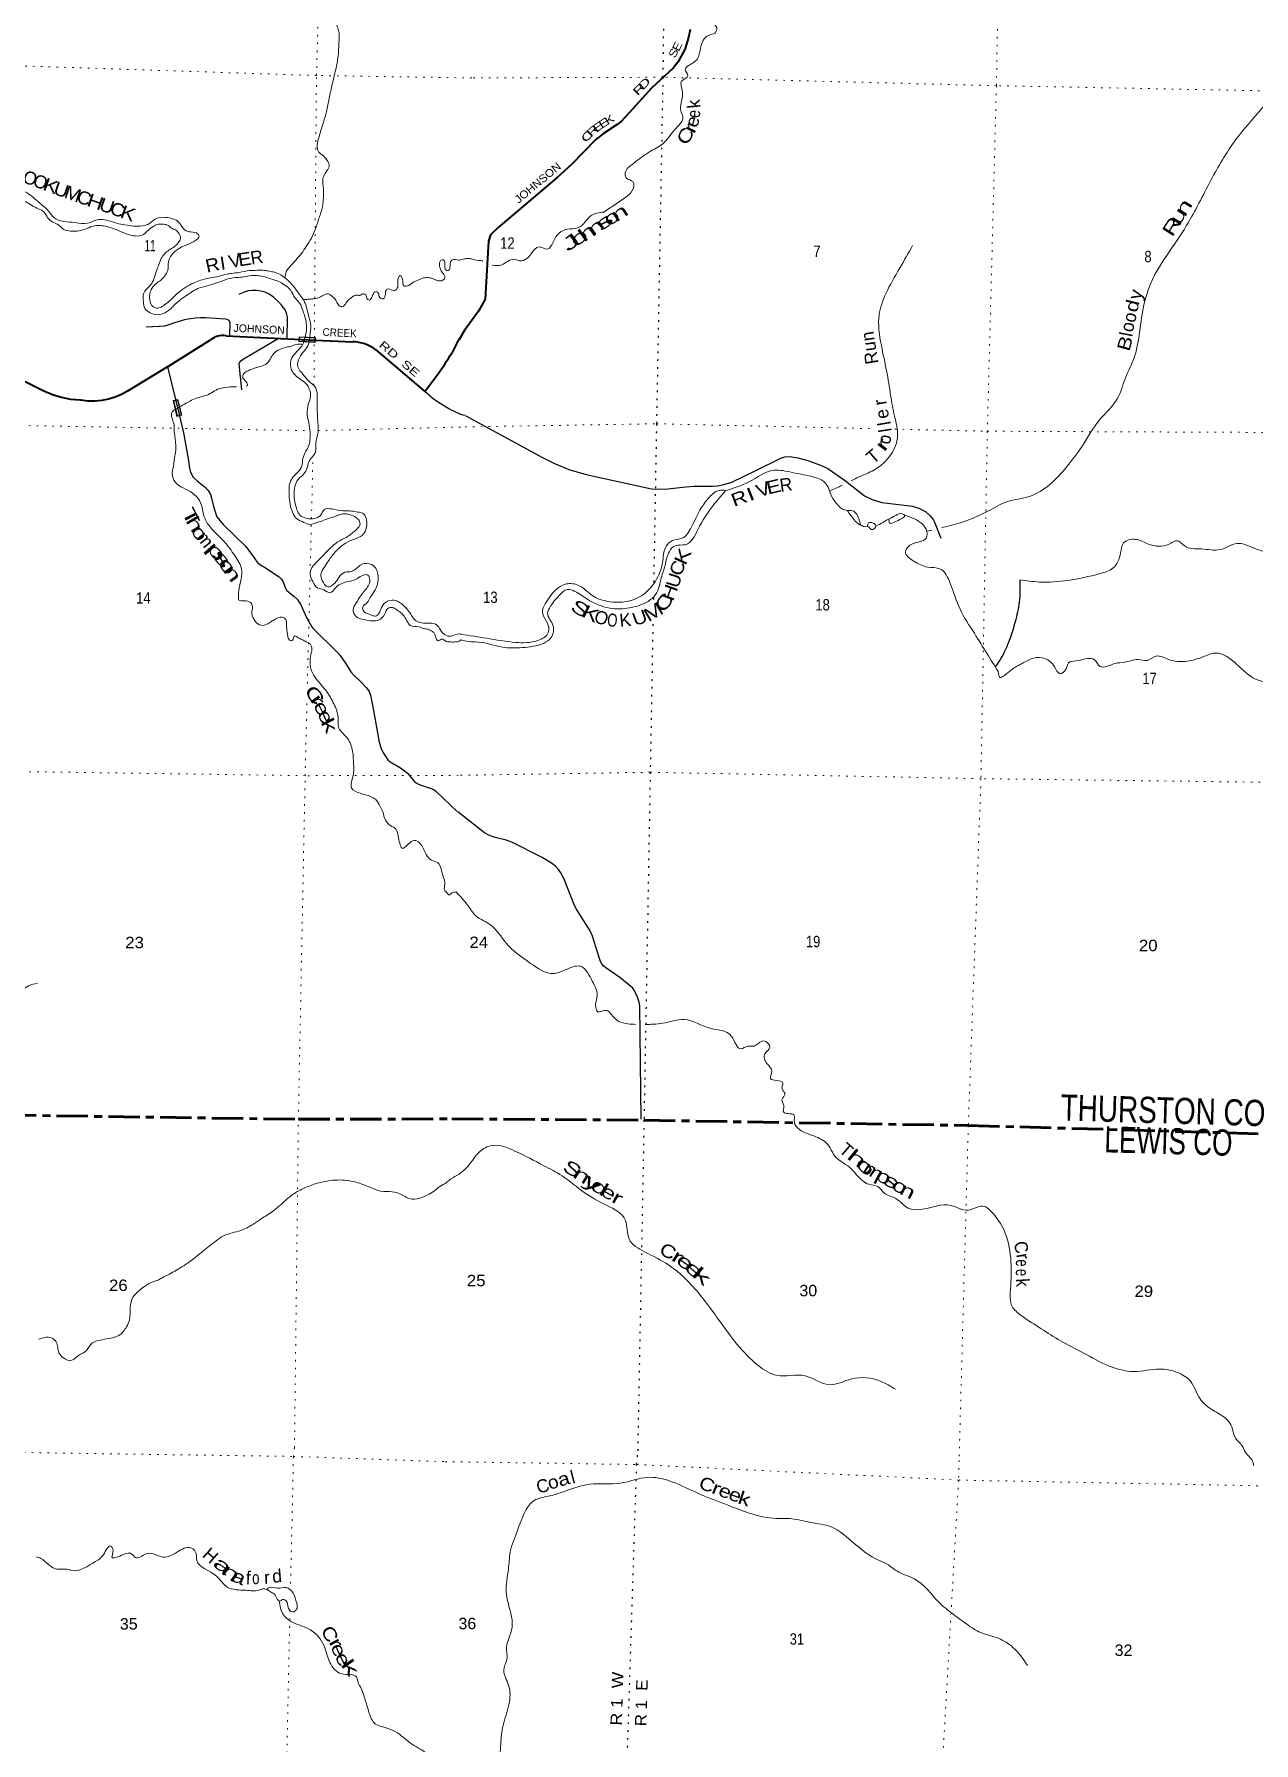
# Model space of a CAD drawing. Header units: feet. Extents: x -518066 to -250644, y -364975 to -177792.
# Drawn here: x -446669 to -427990, y -275103 to -248936 of the extents above; entities that cross this region are included whole.
import ezdxf
from ezdxf.enums import TextEntityAlignment as Align

# ---------------------------------------------------------------- set-up
doc = ezdxf.new("R2010")
doc.units = ezdxf.units.FT
doc.header["$LTSCALE"] = 80
doc.linetypes.add('DOTTED', pattern=[1.5, 0.3, -1.2])
doc.linetypes.add('LONG_DASH_SHORT_DASH', pattern=[9.9, 6, -1.2, 1.5, -1.2])
for name, color, linetype, lineweight in [('11', 7, 'LONG_DASH_SHORT_DASH', 60), ('26', 7, 'Continuous', 40), ('29', 7, 'Continuous', 25), ('31', 7, 'Continuous', 13), ('39', 7, 'Continuous', 13), ('41', 7, 'Continuous', 13), ('42', 7, 'Continuous', 13), ('6', 7, 'DOTTED', 25), ('61', 7, 'Continuous', 13), ('7', 7, 'DOTTED', 13)]:
    doc.layers.add(name, color=color, linetype=linetype, lineweight=lineweight)
doc.layers.add('12', color=7, linetype='Continuous')
doc.layers.add('27', color=7, linetype='Continuous')

msp = doc.modelspace()

# ---------------------------------------------------------------- linework, layer by layer
at = {"layer": '11'}
for points in [[(-471717.51, -264935.4), (-469219.69, -264962.68), (-463951.5, -265026.65), (-458623.22, -265109.47), (-453368.1, -265424.64), (-447908.8, -265478.94), (-442622.64, -265553.19), (-440273.43, -265548.46)], [(-440273.43, -265548.46), (-437329.63, -265568.11), (-432362.46, -265649.61), (-427192.28, -265794.74), (-421857.31, -265932.1), (-416721.33, -266231.18), (-411569.12, -266448.24), (-408837.81, -266635.69)]]:
    msp.add_lwpolyline(points, dxfattribs=at)
at = {"layer": '26'}
for p, q in [((-444629.39, -254028.42), (-443968.57, -253619.25)), ((-441435.4, -253769.62), (-440686, -254406.91)), ((-440686, -254406.91), (-440501.36, -254165.42))]:
    msp.add_line(p, q, dxfattribs=at)
for points in [[(-436619.89, -248864.34), (-436649.39, -248988.78), (-436705.5, -249173.03), (-436810.42, -249364.19), (-436883.37, -249456.9), (-437206.98, -249758.6), (-437554.91, -250140.69), (-437676, -250270.59), (-437738.08, -250320.45), (-437950.54, -250456.07), (-438068.38, -250549.27), (-438442.05, -250930.59), (-438657.46, -251132.9), (-439565.14, -251894.29), (-439679.09, -252007.42), (-439713.08, -252106.15), (-439761.38, -252993.06), (-439861.59, -253176.99), (-440039.36, -253416.2)], [(-443730.59, -253555.87), (-442366.05, -253619.62), (-441789.74, -253646.54)], [(-444629.39, -254028.42), (-445212.14, -254387.96), (-445239.06, -254405.26), (-445331.9, -254456.36), (-445429.57, -254497.48), (-445531, -254528.15), (-445635.09, -254548.06), (-445740.68, -254556.98), (-445846.63, -254554.82), (-445951.77, -254541.59), (-445966.4, -254541.11), (-446109.27, -254528.23), (-446250.02, -254500.48), (-446387.1, -254458.16), (-446519, -254401.76), (-447098.53, -254114.97)]]:
    msp.add_lwpolyline(points, dxfattribs=at)
for centre, radius, start, end in [((-443778.82, -253853.23), 301.25, 80.78711, 129.03988), ((-437090.9, -255388.45), 3547.35, 146.23896, 153.58586), ((-441798.18, -254242.43), 595.95, 52.50194, 89.18884), ((-444726.88, -251132.78), 5201.14, 324.3332, 329.01521)]:
    msp.add_arc(centre, radius, start, end, dxfattribs=at)
at = {"layer": '29'}
msp.add_line((-444629.39, -254028.42), (-444444.61, -254780.75), dxfattribs=at)
for points in [[(-442796.25, -253603.25), (-442791.33, -253267.88), (-442804.23, -253209.81), (-442830.02, -253149.59), (-442877.32, -253089.37), (-442924.61, -253035.6), (-443004.14, -252962.48), (-443068.63, -252919.46), (-443130.97, -252889.35), (-443195.46, -252869.99), (-443264.25, -252859.24), (-443330.88, -252859.24), (-443391.07, -252867.84), (-443466.31, -252891.5), (-443535.1, -252923.76)], [(-443672.38, -253556.57), (-443668.37, -253345.32), (-443681.27, -253323.81), (-443696.32, -253310.9), (-443739.31, -253302.3), (-444040.25, -253278.64), (-444126.24, -253278.64), (-444197.18, -253285.1), (-444311.11, -253300.15), (-444367, -253310.9), (-444521.77, -253358.22), (-444620.65, -253392.63), (-444672.24, -253405.54), (-444747.48, -253411.99), (-444953.84, -253424.89)], [(-443487.23, -254381.41), (-443527.57, -253985.17), (-443521.12, -253959.36), (-443501.78, -253937.85), (-443454.49, -253901.29), (-442933.24, -253597.16)], [(-440062.8, -254776.51), (-440098.93, -254772.35), (-440135.48, -254761.59), (-440208.56, -254727.18), (-440318.19, -254673.41), (-440475.12, -254576.63), (-440556.8, -254518.56), (-440686, -254406.91)], [(-444444.61, -254780.75), (-444377.21, -255067.56), (-444312.73, -255441.79), (-444292.3, -255584.82), (-444274.03, -255643.96), (-444234.26, -255718.16), (-444175.15, -255777.31), (-444046.17, -255876.24), (-444005.33, -255925.71), (-443968.79, -255988.08), (-443953.74, -256039.7), (-443921.5, -256168.75), (-443889.25, -256280.59), (-443872.06, -256325.75), (-443852.71, -256353.71), (-443771.02, -256448.34), (-443594.75, -256616.1), (-443439.98, -256770.96), (-443394.85, -256822.58), (-443323.9, -256921.51), (-443280.92, -256986.04), (-443248.67, -257024.75), (-443201.38, -257063.47), (-443117.54, -257115.08), (-443001.46, -257188.2), (-442915.48, -257248.42), (-442885.39, -257278.54), (-442859.59, -257312.95), (-442820.89, -257420.49)], [(-440057.94, -254779.21), (-439355.66, -255163.36), (-438894.71, -255416.18), (-438700.63, -255511.25), (-438478.24, -255602.26), (-438215.42, -255681.15), (-437212.66, -255899.59), (-437095.4, -255905.65), (-436961.97, -255899.59), (-436687.01, -255867.23), (-436565.71, -255859.14), (-436282.67, -255859.14), (-436205.85, -255851.05), (-436108.81, -255834.87), (-435983.46, -255794.41), (-435627.64, -255624.51), (-435231.39, -255430.34), (-435174.78, -255410.12), (-435093.91, -255406.07), (-434972.61, -255422.25), (-434818.96, -255462.71), (-434624.88, -255535.52), (-434515.71, -255588.11), (-434244.8, -255778.23), (-433953.68, -256004.76), (-433832.37, -256063.42), (-433686.81, -256109.94), (-433217.78, -256166.57), (-433120.73, -256192.87), (-433015.61, -256247.48), (-432946.86, -256310.18), (-432898.34, -256370.86), (-432878.13, -256409.29), (-432781.09, -256652)], [(-442820.89, -257420.49), (-442804.76, -257449.52), (-442769.29, -257480.71), (-442687.6, -257549.53), (-442643.54, -257587.17), (-442588.72, -257665.67), (-442494.14, -257880.75), (-442416.75, -258014.09), (-442400.1, -258033.99), (-442021.22, -258405.53), (-441982.54, -258451.78), (-441892.25, -258581.89), (-441818.1, -258703.42), (-441780.47, -258749.65), (-441664.39, -258852.89), (-441578.4, -258947.52), (-441538.65, -259002.37), (-441518.21, -259059.36), (-441483.82, -259235.72), (-441384.94, -259777.71)], [(-441384.94, -259777.71), (-441354.85, -259876.66), (-441329.06, -259932.58), (-441275.32, -260020.76), (-441251.67, -260050.87), (-441217.28, -260078.83), (-441058.21, -260171.31), (-440995.87, -260216.48), (-440957.17, -260248.74), (-440849.69, -260373.48), (-440817.45, -260399.29), (-440774.46, -260425.1), (-440589.59, -260487.47), (-440548.75, -260504.68), (-440514.35, -260532.64), (-440189.75, -260841.76)], [(-437374.03, -265549.5), (-437394.6, -263818.12), (-437402.69, -263760.98), (-437431, -263682.1), (-437483.55, -263567.31), (-437505.79, -263539.5), (-437701.9, -263381.23), (-437912.15, -263235.6), (-437946.53, -263207.79), (-437972.81, -263171.39), (-437993.02, -263134.98), (-438009.2, -263089.98), (-438116.35, -262749.67), (-438154.76, -262669.27), (-438373.11, -262322.9), (-438405.45, -262256.66), (-438542.93, -261900.68), (-438593.47, -261793.98), (-438637.95, -261727.24), (-438680.4, -261682.24), (-438745.1, -261632.18), (-438890.66, -261544.7), (-439355.65, -261308.56), (-439440.56, -261277.72), (-439610.38, -261237.26), (-439693.28, -261207.43), (-439772.12, -261164.45), (-440182.88, -260847.07)]]:
    msp.add_lwpolyline(points, dxfattribs=at)
at = {"layer": '31'}
for p, q in [((-444467.87, -254529.54), (-444409.33, -254772.59)), ((-444409.33, -254772.59), (-444482.25, -254790.16))]:
    msp.add_line(p, q, dxfattribs=at)
msp.add_lwpolyline([(-444482.25, -254790.16), (-444540.79, -254547.11), (-444467.87, -254529.54)], dxfattribs=at)
msp.add_lwpolyline([(-444473.77, -254539.18), (-444531.14, -254553.01), (-444476.34, -254780.51), (-444418.97, -254766.68)], close=True, dxfattribs=at)
at = {"layer": '39'}
for p, q in [((-432919.18, -256529.44), (-432994.83, -256548.16)), ((-440146.14, -258222), (-440132.29, -258213.43)), ((-440102.92, -258128), (-440102.79, -258128.02)), ((-431904.29, -258697.26), (-431905.18, -258695.84))]:
    msp.add_line(p, q, dxfattribs=at)
for points in [[(-442827.5, -252668.18), (-442808.08, -252571.99), (-442732.53, -252474.4), (-442640.82, -252370.97), (-442555.14, -252267.47), (-442485.49, -252159.75), (-442405.46, -252024.01), (-442347.41, -251877.94), (-442291.06, -251705.7), (-442246.84, -251539.34), (-442239.28, -251412.74), (-442239.94, -251300.12), (-442248.95, -251213.53), (-442239.79, -251121.14), (-442184.41, -251029.33), (-442151.21, -250943.27), (-442182.47, -250868.48), (-442253.89, -250789.15), (-442309.61, -250742.2), (-442330.05, -250603.19), (-442313.12, -250533.02), (-442248.15, -250312.62), (-442195.84, -250142.35), (-442157.29, -249945.75), (-442108.4, -249725.16), (-442051.1, -249474.5), (-442014.54, -249275.87), (-442002.02, -249070.91), (-442000.2, -248920.11), (-442050.57, -248762.62), (-442097.46, -248649.42), (-442174.44, -248531.82), (-442237.84, -248454.61), (-442278.33, -248311.32), (-442282.43, -248150.39), (-442294.51, -247985.34), (-442333.18, -247858.16), (-442430.03, -247720.2), (-442542.18, -247684.61), (-442634.56, -247677.42), (-442723.78, -247573.74), (-442818.97, -247465.97), (-443034.04, -247463.27), (-443198.88, -247463.22), (-443321.54, -247465.71), (-443391.09, -247398.47), (-443415.72, -247273.49), (-443461.71, -247252.8), (-443526.05, -247254.01), (-443621.85, -247196.5), (-443697.05, -247097.02), (-443856.78, -247006.53), (-444008.11, -246885.99), (-444111.01, -246749.97), (-444202.48, -246666.37), (-444342.35, -246596.25), (-444485.71, -246481.84), (-444579.75, -246277.55), (-444656.13, -246109.68), (-444734.62, -245949.83), (-444807.8, -245850.38), (-444921.47, -245774.55), (-445034.9, -245678.61), (-445112.62, -245621.33), (-445182.14, -245552.08), (-445191.61, -245503.7), (-445140.97, -245472.16), (-445116.59, -245450.34), (-445121.77, -245379.9), (-445187.74, -245348.9), (-445217.28, -245298.26), (-445251.84, -245163.09), (-445288.48, -245033.93), (-445352.48, -245006.99), (-445423, -245020.18), (-445515.58, -245029.07), (-445569.71, -245016.33), (-445659.67, -244974.98), (-445769.25, -244893.17), (-445867.26, -244851.73), (-446005.73, -244831.89), (-446149.29, -244733.57), (-446262.82, -244645.67), (-446520.19, -244650.49), (-446689.61, -244696.64), (-446830.38, -244700.91), (-446932.55, -244671.47), (-447074.37, -244595.29), (-447182.23, -244537.63), (-447341.19, -244549.72), (-447483.8, -244539.89), (-447705.21, -244396.35), (-447815.62, -244215.99), (-447902.19, -244060.06), (-448003.01, -243918.02), (-448129.9, -243771.65), (-448215.12, -243670.03)], [(-423127.19, -246399.62), (-423500.9, -246490.41), (-424015.34, -246740.42), (-424447.17, -247129.34), (-424722.35, -247514.31), (-425011.06, -247955.24), (-425270.87, -248441.16), (-425392.71, -248645.12), (-425540.14, -248830.31), (-426161.97, -249194.16), (-426721.46, -249402.77), (-427186.74, -249615.85), (-427498.44, -249714.29), (-427825.84, -250025.5), (-428221.66, -250493.79), (-428604.96, -251095.15), (-428968.34, -251777.46), (-429205.15, -252153.38), (-429504.48, -252616.14), (-429710.78, -253278.43), (-429821.32, -253886.91), (-429956.13, -254201.13), (-430081.02, -254519.64), (-430348.37, -254836.44), (-430616.01, -255239.7), (-430853.32, -255559.3), (-431427.42, -256014.89), (-431760.7, -256094.67), (-432055.53, -256237.8), (-432633.5, -256462.01), (-432774.94, -256494.09)], [(-435112.87, -246845.59), (-435169.76, -246947.76), (-435225.01, -247213.79), (-435398.41, -247394.28), (-435604.3, -247513.59), (-435645.61, -247633.17), (-435634.33, -247812.45), (-435705.79, -247933.26), (-435787.97, -247929.1), (-435838.05, -247925.78), (-435830.76, -248028.54), (-435887.8, -248135.65), (-436003.46, -248182.9), (-436079.51, -248174.88), (-436090.96, -248303.29), (-436109.73, -248405.36), (-436208.54, -248422.89), (-436290.16, -248473.05), (-436316.67, -248639.27), (-436338.65, -248711.1), (-436213.5, -248835.03), (-436245.84, -248918.65), (-436343.12, -248954.32), (-436464.91, -249156.27), (-436511.31, -249315.94), (-436660.77, -249426.67), (-436700.22, -249475.91), (-436658.56, -249569.51), (-436753.22, -249657.54), (-436744.78, -249792.5), (-436757.99, -249987.23), (-436765.22, -250107.7), (-436733.53, -250199.03), (-436855.15, -250394.95), (-437047.78, -250619.18), (-437245.59, -250736.68), (-437491.19, -250915.28), (-437615.43, -251058.85), (-437597.57, -251141.77), (-437498.63, -251194.63), (-437508.29, -251331.13), (-437611.41, -251435.02), (-437946.54, -251659.55)], [(-449831.92, -250726.42), (-449677.23, -250734.39), (-449498.22, -250726.58), (-449309.45, -250743.02), (-449079.37, -250667.48), (-448971.8, -250582.35), (-448807.73, -250479.83), (-448652.45, -250439.55), (-448557.96, -250438.72), (-448474.8, -250544.33), (-448467.07, -250737.48), (-448439.15, -250922.84), (-448274.96, -250977.19), (-448136, -250956.81), (-448030.81, -250901.82), (-447880.3, -250756.9), (-447657.56, -250622.94), (-447513.15, -250650.89), (-447450.84, -250818.58), (-447414.42, -250965.84), (-447375.41, -251064.87), (-447251.61, -251134.79), (-446967.91, -251281.13), (-446775.97, -251367.99), (-446580.85, -251525.28), (-446471.44, -251621.17), (-446368.38, -251743.12), (-446041.64, -251821.61), (-445850.77, -251830.04), (-445683.26, -251775.83), (-445438.55, -251821.12), (-445181.83, -251870.59), (-445004.93, -251870.8), (-444901.98, -251835.89), (-444796.52, -251758.78), (-444655.6, -251742.45), (-444549.31, -251763.89), (-444451.48, -251819.41), (-444408.01, -251882.29), (-444316.47, -251959.86), (-444214.08, -251971.19), (-444142.33, -252022.37), (-444221.78, -252109.86), (-444379.46, -252182.29), (-444486.74, -252243.28), (-444580.41, -252342.66), (-444611.55, -252424.72), (-444621.14, -252553.3), (-444672.48, -252643.15), (-444732.3, -252707.38)], [(-447488.96, -251145.9), (-447457.35, -251192.55), (-447391.53, -251235.6), (-447264.18, -251343.78), (-447159.83, -251359.16), (-447093.96, -251398.19), (-446965.66, -251427.96), (-446843.68, -251481.77), (-446749.77, -251529.2), (-446653.96, -251586.7), (-446556.01, -251632.17), (-446504.26, -251675.05), (-446447.06, -251766.26), (-446359.32, -251825.68), (-446273.47, -251875.02), (-446215.79, -251926.02), (-446111.56, -251951.45), (-446009.02, -251950.73), (-445914.29, -251929.79), (-445807.25, -251888.9), (-445720.53, -251865.86), (-445626.09, -251869.05), (-445541.86, -251886.19), (-445453.74, -251913.44), (-445377.69, -251942.54), (-445245.69, -251998.49), (-445173.57, -252019.51), (-445067.09, -252024.86), (-444972.16, -251987.84), (-444931.48, -251948.13), (-444846.26, -251882.84), (-444769.42, -251845.59), (-444705.1, -251846.4), (-444626.86, -251859.44), (-444555.13, -251912.63), (-444491.15, -251941.58), (-444457.46, -251982.22), (-444433.82, -252022.74), (-444428.33, -252067.05), (-444463.3, -252132.97), (-444524.32, -252192.54), (-444607.38, -252245.79), (-444670.32, -252297.29), (-444721.44, -252369.05), (-444758.74, -252461.09), (-444791.96, -252549.15), (-444825.41, -252655.32), (-444868.8, -252753.31), (-444948.26, -252840.8), (-444993.32, -252910.62), (-444996.83, -253035.26), (-444971.92, -253136.12), (-444894.33, -253203.45), (-444747.89, -253229.42), (-444640.85, -253188.53), (-444584.09, -253149.02), (-444533.21, -253097.37), (-444425.49, -253000.18), (-444320.08, -252927.09), (-444237.01, -252873.84), (-444135.86, -252820.81), (-444051.17, -252799.75), (-443918.01, -252759.18), (-443792.85, -252716.51), (-443643.53, -252670.12), (-443536.88, -252661.4), (-443432.17, -252646.62), (-443303.34, -252632.15), (-443210.93, -252637.33), (-443018.6, -252692.02), (-442924.49, -252723.36), (-442840.65, -252772.68), (-442749.09, -252848.23), (-442668.28, -252981.97), (-442604.81, -253053.15), (-442550.1, -253184.55), (-442522.93, -253265.33), (-442496.99, -253448.65), (-442514.28, -253548.98), (-442542.07, -253649.29)], [(-437946.54, -251659.55), (-438138.67, -251714.86), (-438229.54, -251811.03), (-438346.33, -251900.49), (-438499.45, -251922.63), (-438677.15, -252038.65), (-438820.68, -252227.97), (-438936.14, -252192.77), (-439055.36, -252298.26), (-439123.58, -252372.89), (-439236.86, -252406.13), (-439326.57, -252383.68), (-439507.43, -252467.44), (-439653.52, -252475.28)], [(-433215.62, -252171.28), (-433411.45, -252516.09), (-433626.79, -252914.69), (-433727.61, -253233.82), (-433693.96, -253703.28), (-433614.04, -254093.51), (-433551.74, -254467.18), (-433491.95, -254784.48), (-433445.83, -255087.34), (-433543.64, -255368.35), (-433806.99, -255610.84), (-434036.62, -255717.46), (-434158.3, -255776.75)], [(-442546.01, -253004.6), (-442493.58, -252998.23), (-442429.19, -252993.01), (-442332.51, -252978.13), (-442255.72, -252944.9), (-442182.95, -252911.63), (-442103.01, -252950.84), (-442061.31, -252993.59), (-442021.93, -253062.46), (-441966.26, -253113.43), (-441915.67, -253085.91), (-441868.64, -253020.14), (-441809.75, -252970.6), (-441732.88, -252931.34), (-441682.68, -252935.99), (-441620.06, -252910.63), (-441590.13, -252929.11), (-441572.62, -252977.59), (-441540.82, -253008.15), (-441498.15, -252970.48), (-441473.33, -252912.47), (-441430.68, -252876.81), (-441398.84, -252903.35), (-441375.49, -252967.99), (-441325.49, -252988.73), (-441290.42, -252914.76), (-441290.11, -252888.62), (-441259.38, -252840.74), (-441179.17, -252857.84), (-441155.1, -252862.16), (-441100.17, -252808.55), (-441101.12, -252720.06), (-441063.9, -252634.05), (-441022.73, -252721.04), (-441009.46, -252787.57), (-440953.23, -252792.29), (-440876.24, -252742.98), (-440779.18, -252695.94), (-440682.32, -252664.97), (-440599.96, -252670.03), (-440547.91, -252688.78), (-440521.9, -252699.16), (-440479.84, -252711.75), (-440413.41, -252704.54), (-440380.75, -252662.72), (-440388.37, -252628.43), (-440423.95, -252577.71), (-440459.11, -252492.81), (-440443.98, -252404.52), (-440399.61, -252393.01), (-440380.19, -252449.56), (-440380.82, -252501.84), (-440365.25, -252544.26), (-440333.28, -252560.75), (-440300.59, -252516.92), (-440279.11, -252402.56), (-440236.71, -252387), (-440156.4, -252396.05), (-440077.77, -252376.93), (-440019.66, -252373.74)], [(-439798.03, -252411.55), (-439806.93, -252409.34), (-439922.88, -252392.23), (-439988.98, -252374.73), (-440019.66, -252373.74)], [(-444732.3, -252707.38), (-444768.12, -252727.87), (-444822.29, -252775.67), (-444866.9, -252829.83), (-444895.58, -252906.31), (-444898.77, -253001.9), (-444882.83, -253065.63), (-444854.16, -253103.87), (-444812.73, -253126.17), (-444739.45, -253122.98), (-444675.72, -253087.93), (-444599.24, -253024.21), (-444516.4, -252944.55), (-444436.74, -252874.44), (-444315.65, -252791.6), (-444197.75, -252734.24), (-444095.79, -252696), (-443961.96, -252667.33), (-443850.43, -252648.21), (-443713.42, -252609.97), (-443646.5, -252600.41), (-443525.42, -252584.48), (-443369.29, -252555.8), (-443254.57, -252552.62), (-443162.17, -252552.62), (-443092.07, -252562.17), (-443009.22, -252578.11), (-442935.93, -252600.41), (-442853.09, -252648.21), (-442763.87, -252724.68), (-442681.02, -252813.9), (-442617.29, -252909.49), (-442556.75, -252989.16), (-442518.51, -253056.07), (-442489.83, -253151.66), (-442457.97, -253279.12), (-442438.85, -253355.59), (-442432.48, -253425.69), (-442435.66, -253479.86), (-442459.96, -253654.94)], [(-442558.16, -253687.19), (-442628.46, -253682.29), (-442733.37, -253713.15), (-442807.96, -253730.31), (-442876.56, -253751.58), (-442955.41, -253788.8), (-442996.05, -253824.49), (-443045.14, -253894.26), (-443084.1, -253958.12), (-443179.3, -254017.26), (-443280.16, -254046.16), (-443393.27, -254090.99), (-443458.1, -254132.41), (-443471.01, -254202.64), (-443455.22, -254226.96), (-443411.56, -254273.76), (-443404.03, -254316.09), (-443416.99, -254330.22)], [(-442542.07, -253649.29), (-442543.71, -253655.2), (-442584.8, -253729.09), (-442668.32, -253820.55), (-442733.85, -253920.27), (-442725.74, -254081.25), (-442672.34, -254154.32), (-442596.71, -254217.61), (-442507.06, -254285.09), (-442449.91, -254380.32), (-442434.99, -254477.04), (-442470.76, -254609.31), (-442488.41, -254739.81), (-442469.72, -254856.68), (-442445.26, -254995.74), (-442442.72, -255118.44), (-442460.13, -255228.83), (-442521.95, -255354.75), (-442559.29, -255450.81)], [(-442459.96, -253654.94), (-442465.63, -253682.32), (-442529.13, -253780.06), (-442606.86, -253891.7), (-442630.64, -254030.16), (-442551.62, -254145.78), (-442442.55, -254269.81), (-442374.86, -254324.96), (-442334.4, -254470.25), (-442334.03, -254607), (-442323.45, -254896.72), (-442327.57, -255071.62), (-442355.15, -255191.94), (-442358.83, -255330.65), (-442389.66, -255386.57), (-442459.06, -255474.18), (-442498.85, -255606.41), (-442556.12, -255688.14), (-442643.66, -255779.55), (-442681.25, -255895.72), (-442685, -256040.46), (-442664.22, -256151.33), (-442581.77, -256315.25), (-442481.7, -256352.7), (-442379.19, -256353.98), (-442286.15, -256306.88), (-442224.76, -256217.16), (-442104.02, -256206.61)], [(-443572.29, -254335.19), (-443623.38, -254335.46), (-443774.37, -254353.68), (-443859.06, -254374.74), (-443952.17, -254427.87), (-444043.15, -254470.97), (-444184.34, -254509.43), (-444281.37, -254554.46), (-444508.79, -254682.85)], [(-444507.87, -254682.3), (-444554.75, -254719.96), (-444557.95, -254818.46), (-444524.99, -254919.42), (-444524.05, -255007.92), (-444513.15, -255104.58), (-444502.15, -255193.2), (-444499.54, -255309.87), (-444521.09, -255430.26), (-444532.28, -255524.64), (-444550.51, -255703.38), (-444487.57, -255818.8), (-444349.88, -255902.97), (-444214.21, -255989.13), (-444119.24, -256115), (-444069.4, -256316.73), (-443974.88, -256480.8), (-443816.06, -256647.69), (-443673.31, -256812.37), (-443596.22, -256921.93), (-443492.12, -257124.33), (-443500.01, -257279.07), (-443536.38, -257461.62), (-443539.85, -257582.23), (-443539.94, -257590.28), (-443423.65, -257615.86), (-443341.73, -257657.11), (-443324.34, -257715.65), (-443335.31, -257791.93), (-443300.41, -257898.95), (-443216.99, -257982.44), (-443104.31, -257973.8), (-443045.56, -257936.32), (-442990.88, -257902.82), (-442903.99, -257865.7), (-442843.78, -257874.5), (-442810.05, -257911.12), (-442802.93, -257987.63), (-442801.5, -258035.91), (-442792.27, -258104.4), (-442782.98, -258166.85), (-442745.46, -258223.63), (-442715.27, -258219.99), (-442700.93, -258198.05), (-442680.25, -258150.04), (-442652.25, -258162.46), (-442600.36, -258193.27), (-442546.38, -258218.08), (-442488.43, -258246.96), (-442444.52, -258273.65), (-442415.41, -258360.49), (-442432.39, -258434.68), (-442441.93, -258559.24), (-442421.35, -258686.19), (-442354.39, -258801.66), (-442193.93, -258998.73), (-442079.65, -259191.21), (-442013.78, -259397.15), (-442001.72, -259564.21), (-441888.72, -259696.34), (-441798.59, -259890.53), (-441777.13, -260112), (-441785.36, -260294.9), (-441807.69, -260479.63), (-441678.01, -260561.69), (-441515.76, -260609.98), (-441443.9, -260653.11), (-441368.86, -260764.65), (-441331.61, -260843.55), (-441286.96, -260974.82), (-441215.56, -261056.15)], [(-442559.29, -255450.81), (-442570.48, -255545.18), (-442631.99, -255644.96), (-442740.07, -255772.31), (-442763.59, -255888.65), (-442763.29, -256031.44), (-442742.83, -256168.44), (-442709.82, -256265.38), (-442644.58, -256356.69), (-442538.71, -256412.31), (-442440.58, -256443.71), (-442353.86, -256420.66), (-442265.06, -256391.61), (-442143.9, -256346.87), (-442051.08, -256317.87), (-441980.39, -256290.6), (-441905.9, -256281.48), (-441829.67, -256294.5), (-441741.71, -256335.82), (-441694.05, -256384.68), (-441678.65, -256441.18), (-441733.89, -256520.93), (-441861.78, -256623.9), (-441989.28, -256694.7), (-442127.24, -256799.55), (-442233.09, -256908.83), (-442332.86, -257014.16), (-442414.33, -257101.63), (-442441.77, -257209.88), (-442402.87, -257318.96), (-442327.66, -257416.43), (-442231.52, -257445.78), (-442133.53, -257489.24), (-442062.39, -257423.77), (-441979.18, -257358.45), (-441884.25, -257321.43), (-441779.44, -257298.61), (-441696.52, -257257.42), (-441605.54, -257214.32), (-441559.36, -257218.92), (-441530.42, -257319.83), (-441563.57, -257401.86), (-441673.85, -257545.27), (-441735.39, -257647.06), (-441784.86, -257749), (-441749.82, -257843.96), (-441613.82, -257901.97), (-441483.39, -257921.7), (-441396.79, -257908.71), (-441297.11, -257811.42), (-441268.2, -257747.43), (-441197.44, -257714.13), (-441127.43, -257743.16), (-441004.07, -257849.28), (-440952.85, -257936.39), (-440909.31, -257993.24), (-440776.84, -258010.99), (-440700.8, -258040.1), (-440636.58, -258048.94), (-440590.61, -258071.64), (-440548.74, -258100.32), (-440529.15, -258142.79), (-440511.67, -258193.29), (-440479.89, -258225.86), (-440429.33, -258200.35), (-440357.41, -258237.45), (-440315.25, -258242), (-440248.94, -258244.84), (-440204.67, -258241.37), (-440170.43, -258235.77), (-440146.14, -258222)], [(-436083.07, -255927.98), (-435722.49, -255792.07), (-435340.45, -255615.02), (-435058.36, -255648.54), (-434715.16, -255723.87), (-434554.74, -255804.48), (-434455.91, -256012.19), (-434370.88, -256135.08), (-434256.8, -256222.52), (-434210.89, -256231.77)], [(-434296.77, -255844.42), (-434388.36, -255887.26), (-434490.99, -255929.1)], [(-431575.79, -257290.05), (-431269.68, -257326.2), (-430837.51, -257301.29), (-430347.04, -257197.46), (-430148.14, -257114.17), (-430029.45, -256877.96), (-429983.27, -256726.32), (-429805.22, -256672.65), (-429628.22, -256733.59), (-429402.6, -256777.69), (-429258.87, -256731.17), (-429165.54, -256693.39), (-429057.16, -256768.62), (-428793.6, -256819.75), (-428504.84, -256829.3), (-428383.22, -256784.21), (-428245.45, -256735.52), (-428016.25, -256795.81), (-427739.29, -256871.42), (-427535.49, -256830.49), (-427511.39, -256754.7), (-427493.42, -256682.77), (-427432.56, -256658.22), (-427383.14, -256762.07), (-427345.52, -256931.99), (-427278.22, -257042.34), (-427215.24, -257013.82), (-427182.19, -256978.49), (-427006.68, -256944.86), (-426547.26, -256876.42), (-426300.97, -256822.52), (-426096.72, -256839.92), (-425955.74, -256821.49), (-425880.19, -256773.18), (-425786.6, -256725.35), (-425695.7, -256703.59), (-425595.98, -256651.9), (-425536.67, -256685.63), (-425527.53, -256794.46), (-425285.25, -256891.29), (-424760.78, -257017.61), (-424172.95, -257101.34), (-423687.83, -257047.65), (-423103.74, -256970.4), (-422736.56, -256973.96), (-422196.14, -257104.72), (-421755.53, -257214.77), (-421516.72, -257140.57), (-421362.72, -257160.68), (-421129.16, -257132.6), (-421017.06, -256992.74), (-420875.64, -256807.39), (-420695.8, -256761.81), (-420523.22, -256762.3), (-420399.8, -256725.3), (-420185.15, -256728.9), (-420007.34, -256608.86), (-419893.58, -256557.53), (-419730.43, -256535.65), (-419591.53, -256444.76), (-419445.05, -256520.98), (-419299.49, -256556.96), (-419202.34, -256450.9), (-418980.68, -256342.06), (-418716.76, -256304.72), (-418411.16, -256133.71), (-418195.48, -255948.3), (-417963.23, -255894.03), (-417740.05, -255954.16), (-417516.36, -255919.78), (-417318.28, -255943.06), (-416731.82, -256002.62), (-416154.1, -256013.69), (-415781.99, -255983.19), (-415326.21, -255900.58), (-415069.78, -255842.93), (-414883.29, -255924.22), (-414622.51, -256079.85), (-414364.24, -256179.11), (-414073.62, -256118.32), (-413870.62, -255956.71), (-413546.48, -255768.09), (-413295.96, -255706.26), (-412946.86, -255785.77), (-412635.11, -255836.14), (-412393.34, -255876.65), (-412238.96, -255882.69), (-412145.07, -255899.22), (-412192.11, -255932.18), (-412363.5, -255961.89), (-412506.3, -256048.66)], [(-436085.67, -255935.77), (-436269.95, -256151.83), (-436504.64, -256523.78), (-436695.42, -256754.09), (-436850.39, -256770.15), (-436940.99, -256856.27), (-437006.94, -257071.74), (-437064.12, -257259.29), (-437151.25, -257516.44), (-437286.83, -257633.56), (-437552.08, -257721.15), (-437851.29, -257727.41), (-438196.79, -257587.67), (-438388.33, -257470.05), (-438499.95, -257440.99), (-438626.76, -257530.18), (-438761.68, -257697.6), (-438804.74, -257807.08), (-438721.47, -257996.29), (-438775.17, -258204.03), (-438905.62, -258279.06), (-439230.18, -258332.92), (-439490.86, -258324.1), (-439870.1, -258245.82), (-440020.41, -258237.87), (-440132.29, -258213.43)], [(-440130.77, -258124.71), (-439740.08, -258186.87), (-439292.22, -258250.86), (-438956.26, -258221.43), (-438794.45, -258098.96), (-438808.7, -257955.8), (-438881.16, -257813.13), (-438782.27, -257566.34), (-438543.99, -257361.4), (-438353.51, -257368.39), (-438111.16, -257537.62), (-437754.51, -257635.42), (-437397.11, -257554.26), (-437185.18, -257358.69), (-437046.09, -257034.52), (-436989.1, -256778.59), (-436894.48, -256692.58), (-436747, -256656.21), (-436601.9, -256483.03), (-436420.21, -256141.87), (-436271.15, -255970.8), (-436155.43, -255921.54), (-436085.67, -255935.77), (-436087.64, -255938.08)], [(-412506.3, -256048.66), (-412679.91, -256086.36), (-412847.01, -256106.12), (-413091.09, -256302.86), (-413282.77, -256416.51), (-413476.14, -256518.04), (-413666.46, -256505.03), (-413963.48, -256428.89), (-414190.7, -256445.08), (-414503.79, -256444.94), (-415009.31, -256586.59), (-415511.36, -256597.61), (-415878.89, -256682.52), (-416339.41, -256716.75), (-416616.13, -256707.51), (-416973.8, -256798.72), (-417336.84, -256865.65), (-417640.6, -256891.91), (-417947.11, -257097.07), (-418246.68, -257191.81), (-418643.49, -257245.8), (-418943.62, -257437.05), (-419111.88, -257575.44), (-419359.85, -257617.23), (-419657.14, -257701.97), (-419742.66, -257748), (-419808.77, -257818.68), (-419979.7, -257755.89), (-420294.23, -257810.02), (-420514.21, -257930.97), (-420665.7, -257967.23), (-420927.55, -258002.62), (-421151.17, -258109.4), (-421373.18, -258155.89), (-421530.28, -258101.51), (-421855.24, -258095.03), (-422173.09, -258122.92), (-422413.31, -258024.14), (-422539.77, -258024.86), (-422646.18, -258176.93), (-422788.07, -258229.53), (-422971.81, -258270.99), (-423341.11, -258271.39), (-423560.36, -258289.8), (-423665.27, -258385.6), (-423696.09, -258638.19), (-423624.7, -258971.88), (-423607.75, -259239.8), (-423655.84, -259387.36), (-423771.92, -259299.86), (-423953.01, -259166.42), (-424303.66, -258994.36), (-424679.94, -259030.79), (-424898.37, -259093.46), (-425058.76, -259087.26), (-425225.42, -259165.36), (-425409.9, -259084.12), (-425764.2, -258897.89), (-426049.77, -258844.17), (-426305.65, -258730.9), (-426740.89, -258645.12), (-427045.11, -258763.87), (-427324.4, -258851.1), (-427700.2, -258869.43), (-427963.6, -258812.27), (-428254.48, -258581.45), (-428581.18, -258414.04), (-428771.42, -258473.42), (-429009.96, -258537.58), (-429304.19, -258507.77), (-429483.57, -258460.85), (-429623.78, -258525.56), (-429761.95, -258513.91), (-429971.77, -258554.68), (-430108.68, -258571.22), (-430234.31, -258616.2), (-430346.74, -258617.29), (-430424.44, -258520.74), (-430574.49, -258502.74), (-430713.84, -258535.3), (-430826.96, -258562.51), (-430869.85, -258665.96), (-430957.86, -258730.03), (-431043.32, -258623.22), (-431186.57, -258500.83), (-431358.9, -258490.29), (-431523.44, -258564.42), (-431702.88, -258670.34), (-431807.52, -258756.1), (-431872.55, -258786.58), (-431904.29, -258697.26)], [(-442104.02, -256206.61), (-441935.49, -256234.86), (-441808.89, -256238.45), (-441710.57, -256253.76), (-441624.48, -256283), (-441579.41, -256380.09), (-441587.14, -256520.76), (-441640.44, -256606.56), (-441771.91, -256673.29), (-441856.74, -256706.41), (-441980.39, -256791.34), (-442053.6, -256860.81), (-442157.75, -256996.25), (-442223.28, -257095.98), (-442276.87, -257205.91), (-442255.93, -257302.7), (-442172.67, -257400.27), (-442063.4, -257341.31), (-442000, -257251.61), (-441908.63, -257176.33), (-441810, -257165.5), (-441692.4, -257082.52), (-441613.53, -257043.28), (-441467.24, -257081.31), (-441402.63, -257224.9), (-441410.25, -257357.53), (-441461.88, -257471.51), (-441521.31, -257565.28), (-441570.47, -257641.08), (-441637.67, -257712.64), (-441632.2, -257758.96), (-441540.44, -257818.43), (-441502.4, -257830.97), (-441444.33, -257849.8), (-441381.34, -257794.28), (-441335.86, -257690.27), (-441222.28, -257607.24), (-441105.83, -257618.75), (-441040, -257661.8), (-440946.65, -257755.48), (-440901.15, -257816.38), (-440843.87, -257901.56), (-440770.01, -257944.71), (-440637.47, -257956.43), (-440521.06, -257971.96), (-440459.55, -258039.09), (-440418.05, -258097.93), (-440346.32, -258151.12), (-440263.88, -258150.14), (-440159, -258121.29), (-440130.77, -258124.71)], [(-434208.88, -256231.82), (-434116.84, -256242.27), (-434060.39, -256308.1), (-434024.85, -256405.55), (-434015.95, -256448.02), (-434092.72, -256391.72), (-434151.01, -256319.81), (-434193.69, -256264.39), (-434210.89, -256231.77)], [(-433907.84, -256477.07), (-433890.8, -256421.12), (-433818.59, -256423.01), (-433777.44, -256460.28), (-433806.96, -256513.81), (-433849.3, -256520.75), (-433878.63, -256491.83), (-433906.79, -256477.04)], [(-433775.35, -256464.68), (-433675.98, -256418.69), (-433616.75, -256380.02), (-433572.04, -256359.06)], [(-433572.76, -256359.4), (-433474.27, -256305.31), (-433377.25, -256279.69), (-433335.99, -256312.94), (-433379.18, -256352.04), (-433495.1, -256409.34), (-433567.68, -256421.52), (-433578.7, -256383.02), (-433574.95, -256360.42)], [(-433339.75, -256303.53), (-433103.69, -256407.5), (-433010.31, -256518.53), (-433007.93, -256655.35), (-433109.77, -256711.01), (-433274.04, -256775.09), (-433324.69, -256868.29), (-433197.86, -257004.34), (-432983.56, -257096.41), (-432797.68, -257125.4), (-432639, -257346.74), (-432488.99, -257742.82), (-432269.99, -258110.53), (-432075.62, -258423.3), (-431904.29, -258697.26)], [(-434016.02, -256450.25), (-433952.52, -256477.83), (-433906.33, -256477.03)], [(-441215.56, -261056.15), (-441125.79, -261113.59), (-441092.86, -261216.56), (-441070.07, -261327.45), (-441034.79, -261402.3), (-440917.19, -261319.31), (-440822.28, -261284.3), (-440746.61, -261343.56), (-440666.04, -261497.41), (-440582.66, -261584.92), (-440484.68, -261628.38), (-440437.5, -261717.46), (-440402.78, -261838.55), (-440380.01, -261951.45), (-440383.14, -262043.92), (-440349.45, -262084.56), (-440305.62, -262117.28), (-440281.21, -262093.46), (-440224.71, -262076.07), (-440206.49, -262072.96)], [(-456247.35, -261294.23), (-456069.31, -261366.84), (-455949.54, -261436.71), (-455783.48, -261503.14), (-455623.24, -261551.4), (-455497.09, -261593.2), (-455375.72, -261697.28), (-455171.91, -261800.38), (-454966.22, -261913.57), (-454826.68, -262011.84), (-454617.23, -262147.19), (-454413.54, -262260.34), (-454231.67, -262349.09), (-454015.61, -262436.26), (-453845.22, -262476.6), (-453694.86, -262510.66), (-453521.78, -262494.73), (-453235.25, -262572.72), (-452933.58, -262562.43), (-452704.28, -262551.22), (-452502.58, -262662.34), (-452149.3, -262706.98), (-451944.38, -262717.59), (-451670.85, -262706.94), (-451475.81, -262703.35), (-451264.42, -262677.85), (-450981.14, -262691.45), (-450756.33, -262720.41), (-450563.98, -262773.09), (-450313.26, -262820.47), (-450109.21, -262903.47), (-449925.46, -263002.3), (-449707.97, -263137.74), (-449520, -263220.54), (-449344.79, -263194.58), (-449126.14, -263233.51), (-448859.19, -263269.03), (-448660.45, -263291.63), (-448275.4, -263368.85), (-448130.15, -263493.34), (-447834.46, -263645.85), (-447612.03, -263704.95), (-447308.55, -263710.76), (-447153.64, -263700.63), (-446976.18, -263654.59), (-446858.68, -263579.65), (-446753.29, -263508.57), (-446618.13, -263470.04)], [(-440206.49, -262072.96), (-440027.75, -262279.92), (-439899.61, -262442.14), (-439680.41, -262576.58), (-439439.05, -262858.4), (-439065.91, -263165.78), (-438718.84, -263321.66), (-438471.8, -263239.63), (-438300.41, -263209.92), (-438139.03, -263405.18), (-438045.44, -263659.01), (-438068.31, -263839.41), (-438033.98, -263906.67), (-437929.05, -263885.28), (-437771.86, -264012.06), (-437509.21, -264097.36), (-437459.07, -264100.28)], [(-437312.12, -264100.92), (-437047.23, -264083.28), (-436716.54, -264025.55), (-436302.75, -264163.06), (-435988.86, -264283.88), (-435843.42, -264474.71), (-435737.95, -264433.22), (-435643.58, -264431.67), (-435498.98, -264352.99), (-435401.17, -264448.05), (-435478.16, -264550.62), (-435444.07, -264702.34), (-435370.91, -264818.88), (-435390, -264933.01), (-435302.4, -264959.43), (-435203.08, -264998.23), (-435215.57, -265090.41), (-435169.42, -265166.03), (-435215.68, -265245.26), (-435190.18, -265342.46), (-435188.95, -265447.06), (-435125.25, -265466.83), (-435035.37, -265483.25), (-435026.39, -265598.12), (-434949.06, -265708.74), (-434697.18, -265821.9), (-434498.1, -265957.82), (-434425.42, -266092.45), (-434177.9, -266293.99), (-433978.63, -266498.29), (-433887.66, -266548.94), (-433748.12, -266584.76), (-433642.5, -266688.07), (-433470.05, -266769), (-433281.26, -266914.7), (-433097.17, -266935.6), (-432623.87, -266873.56), (-432364.91, -266946.69), (-432140.41, -266882.17), (-431973.2, -267009.21), (-431796.18, -267295.38), (-431709.63, -267738.07), (-431716.86, -268160.2), (-431691.63, -268418.28), (-431552.87, -268558.66), (-431245.19, -268761.77), (-430949.06, -268946.48), (-430602.74, -269130.49), (-430202.69, -269331.99), (-429827.62, -269416.2), (-429433.23, -269378.24), (-429159.7, -269431.64), (-428960.56, -269565.55), (-428813.19, -269834.86), (-428619.08, -270006.85), (-428398.25, -270155.4), (-428328.84, -270261.79), (-428282.76, -270415.84), (-428168.07, -270555.58), (-428116.55, -270655.47), (-428017.37, -270774.71), (-427989.62, -270862.14)], [(-440291.2, -266469.75), (-440048.96, -266299.59), (-439863.72, -266067.02), (-439686.28, -265961.05), (-439305.03, -266039.39), (-438863.46, -266264.09), (-438584.58, -266418.19), (-438244.19, -266674.44), (-437902.2, -266870.4), (-437613.32, -267101.18), (-437556.74, -267388.23), (-437319.1, -267583.48), (-436953.15, -267784.09), (-436605.97, -268086.78), (-436192.48, -268612.41), (-435905.72, -268997.98), (-435579.24, -269324.26), (-435298.25, -269474.39), (-434862.92, -269481.74), (-434491.25, -269618.14), (-434147.67, -269528.58), (-433709.09, -269564.17), (-433477.59, -269688.87)], [(-444771.13, -268015.87), (-444708.41, -267982.47), (-444489.88, -267864.55), (-444269.03, -267720.51), (-444090.43, -267579.97), (-443883.42, -267417.66), (-443767.89, -267338.67), (-443503.54, -267255.51), (-443319.49, -267163.3), (-443199.93, -267084.36), (-443019.57, -266963.95), (-442920.11, -266884.75), (-442704.82, -266702.44), (-442522.71, -266604.17), (-442137.4, -266492.36), (-441839.93, -266496.08), (-441635.54, -266550.93), (-441475.49, -266615.27), (-441357.36, -266654.96), (-441184.57, -266663.16), (-441050.36, -266703.05), (-440922.47, -266766.99), (-440763.61, -266762.95), (-440648.44, -266714.12), (-440543.19, -266655.1), (-440480.21, -266599.59), (-440376.92, -266536.53), (-440314.03, -266489.05)], [(-440314.03, -266489.05), (-440305.59, -266478.47), (-440299.18, -266475.72), (-440291.2, -266469.75)], [(-446604.39, -268922.86), (-446406.1, -268900.34), (-446330.44, -268961.62), (-446290.24, -269129.03), (-446220.84, -269208.33), (-446092.61, -269244.12), (-445989.21, -269171.01), (-445867.64, -269092.09), (-445783.9, -268982.54), (-445658.7, -268935.84), (-445529.74, -268911.31), (-445372.36, -268863.01), (-445254.18, -268731.77), (-445210.71, -268627.74), (-445196.33, -268434.87), (-445156.23, -268276.5), (-445074.79, -268191.05), (-444979.37, -268113.81), (-444851.87, -268043.02), (-444771.13, -268015.87)], [(-431456.54, -273917.3), (-431678.14, -273641.32), (-431902.44, -273502), (-432169.94, -273414.06), (-432390.38, -273282.86), (-432592.38, -273133.95), (-432807.85, -272954.6), (-433188.46, -272590.91), (-433459.35, -272470.73), (-433605.99, -272367.19), (-433737.36, -272304.17), (-434108.1, -272051.26), (-434464.7, -271794.62), (-434778.83, -271727.84), (-435063.03, -271671.72), (-435312.08, -271666.6), (-435658.42, -271603.17), (-435957.7, -271496.49), (-436545.78, -271261.22), (-436944.26, -271090.17), (-437272.73, -271037.16), (-437688.4, -271127.12), (-438160.89, -271143.53), (-438548.8, -271252.16), (-438765.13, -271320.08), (-439013.67, -271391.36), (-439145.42, -271551.5), (-439267.89, -271852.57), (-439376.81, -272180.05), (-439406.06, -272440.81), (-439439.23, -272798), (-439378.46, -273078.71), (-439356.08, -273370.69), (-439429.41, -273727.05), (-439427.52, -273733.12), (-439476.7, -273985.43), (-439402.97, -274220.16), (-439398.79, -274517.8), (-439487.43, -274835.65), (-439523.22, -275122.41), (-439585.24, -275414.67), (-439767.12, -275569.76), (-439966.28, -275684.28), (-440100.19, -275749.88), (-440194.17, -275829.33)], [(-446637.55, -272252.26), (-446565.23, -272279.83), (-446346.93, -272436.74), (-446144.08, -272448.56), (-446098.07, -272461.49), (-445727.62, -272323.6), (-445609.17, -272223.24), (-445494.12, -272088.63), (-445461.09, -272151.59), (-445477.18, -272261.9), (-445301.47, -272218.92), (-445172.65, -272211.27), (-445117.33, -272264.58), (-444953.46, -272209.32), (-444844.86, -272207.32), (-444721.09, -272255.88), (-444474.41, -272180.04), (-444270.16, -272115.47), (-444200.84, -272173.07), (-444177.21, -272310.26), (-443877.98, -272549.12), (-443712.16, -272717.12), (-443425.56, -272766.7), (-443230.49, -272764.3), (-443109.64, -272752.48), (-443108.45, -272753.25)], [(-443108.45, -272753.25), (-443062.86, -272723.18), (-442938.39, -272733.55), (-442811.58, -272725.86), (-442706.42, -272802.22), (-442654.61, -272937.93), (-442642.38, -273038.71), (-442693.7, -273096.07), (-442765.39, -273058.54), (-442782.52, -273005.93), (-442829.07, -272912.56), (-442867.19, -272907.82), (-442905.81, -272931.24), (-442947.47, -272900.3), (-442988.36, -272827.14), (-443052.01, -272789.75), (-443109.64, -272752.48)], [(-442917.18, -272928.82), (-442849.38, -273143.45), (-442704.71, -273258.76), (-442435.4, -273374.39), (-442228.73, -273617.56), (-442140.87, -273870.57), (-441959.12, -274046.91), (-441734.78, -274093.32), (-441690.83, -274218.83), (-441686.92, -274224.93), (-441606.07, -274421.51), (-441537.79, -274646.01), (-441444.33, -274812.66), (-441294.58, -274869.75), (-441134.89, -274933.06), (-440902.86, -275108.32), (-440664.39, -275261.58), (-440563.21, -275335.86), (-440462.99, -275375.12)]]:
    msp.add_spline(points, degree=3, dxfattribs=at)
at = {"layer": '42', "lineweight": 25}
msp.add_spline([(-431573.69, -257290.3), (-431582.94, -257633.76), (-431645.17, -257935.8), (-431722.14, -258186.51), (-431835.32, -258443.66), (-431949.57, -258627.28)], degree=3, dxfattribs=at)
at = {"layer": '6'}
msp.add_line((-437185.79, -257569.11), (-437186.62, -257615.29), dxfattribs=at)
for points in [[(-436366.03, -224923.82), (-436469.83, -228397.91), (-436637.03, -233694.71), (-436804.13, -238987.5), (-436985.64, -244293.98), (-437040.58, -249595.73), (-437137.81, -254902.41), (-437181.91, -257353.12)], [(-437193.06, -257973.42), (-437233.83, -260239.28), (-437329.63, -265568.11), (-437427.11, -270683.55)], [(-438560.41, -316426.68), (-438520.13, -313215.88), (-438321.42, -307926.33), (-438130.11, -302604.46), (-438045.21, -297278.38), (-437965.43, -292008.49), (-437886.09, -286760.71), (-437778.38, -281398.92), (-437610.27, -276132.86), (-437441.65, -270840.68), (-437427.11, -270683.55)]]:
    msp.add_lwpolyline(points, dxfattribs=at)
at = {"layer": '61'}
for p, q in [((-442612.43, -253569.83), (-442362.8, -253583.32)), ((-442362.8, -253583.32), (-442366.85, -253658.21))]:
    msp.add_line(p, q, dxfattribs=at)
msp.add_lwpolyline([(-442366.85, -253658.21), (-442616.48, -253644.72), (-442612.43, -253569.83)], dxfattribs=at)
msp.add_lwpolyline([(-442371.21, -253590.87), (-442604.87, -253578.24), (-442608.06, -253637.16), (-442374.4, -253649.79)], close=True, dxfattribs=at)
at = {"layer": '7'}
for p, q in [((-442383.6, -254314.65), (-442378.37, -253659.05)), ((-442324.15, -255006.89), (-440069.32, -254950.76)), ((-442422.32, -256358.2), (-442398.73, -255398.98)), ((-442484.29, -258877.53), (-442424.36, -256441.05))]:
    msp.add_line(p, q, dxfattribs=at)
for points in [[(-442377.76, -253582.38), (-442345.75, -249569.35), (-442182.33, -244177.94), (-442016.68, -238935.38), (-441955.43, -233681.45), (-441863.23, -228361.55), (-441808.26, -227302.45)], [(-431470.86, -230364.13), (-431488.75, -233833.23), (-431696.08, -239084.78), (-431840.99, -244418.33), (-431932.2, -249725.16), (-432071.16, -255016.67), (-432168.76, -260337.41), (-432362.46, -265649.61), (-432503.74, -270777.21)], [(-439966.37, -249605.81), (-442345.75, -249569.35), (-447552.36, -249399.57), (-452901.3, -249362.75), (-458114, -249251.65)], [(-408545.92, -250314.24), (-411154.84, -250219.7), (-416338.07, -250112.44), (-421555.08, -249992.24), (-426822.95, -249822.44), (-431932.2, -249725.16), (-437040.58, -249595.73), (-439966.37, -249605.81)], [(-469839.12, -254387.71), (-468969.96, -254406.14), (-463708.11, -254496.18), (-458407.89, -254572.61), (-453001.59, -254853.48), (-450495.18, -254888.89), (-447470.06, -254918.74), (-442443.65, -255007.55)], [(-440069.32, -254950.76), (-437137.81, -254902.41), (-433789.21, -254977.93)], [(-433488.42, -254984.71), (-432071.16, -255016.67), (-427172.64, -255038.06), (-421822.46, -255282.4), (-416528.84, -255464.94), (-411216.12, -255684.17), (-408644.83, -255780.1)], [(-442681.9, -270582.42), (-442622.64, -265553.19), (-442519.08, -260291.74), (-442490.73, -259139.01)], [(-440172.08, -260286.29), (-442519.08, -260291.74), (-447795.17, -260215.61), (-453204.07, -260149.88), (-458531.82, -259855.92), (-463803.84, -259775.81), (-469120.59, -259737.38), (-471608.19, -259637.85)], [(-408740.5, -261194.78), (-411415.47, -261132.98), (-416530.59, -260804.27), (-421679.38, -260609.43), (-426932.25, -260403.83), (-432168.76, -260337.41), (-437233.83, -260239.28), (-440172.08, -260286.29)], [(-458986.95, -270420.56), (-458781.68, -270419.17), (-455485.06, -270569.1), (-453562.73, -270667.27), (-448025.09, -270639.76), (-442698.46, -270716.92), (-440374.51, -270797.04)], [(-442681.9, -270582.42), (-442698.46, -270716.92), (-442743.53, -272759.01)], [(-440374.51, -270797.04), (-437441.65, -270840.68), (-432511.69, -271078.87), (-427269.58, -271178.73), (-421991.08, -271267.28), (-416837.72, -271588.48), (-411564.11, -271721.16), (-408929.22, -271746.97)], [(-432503.74, -270777.21), (-432511.69, -271078.87), (-432804.86, -276267.97), (-432860.52, -281741.41), (-433055.72, -286954.64), (-432660.06, -292262.46), (-432554.11, -297182.32), (-432695.94, -302643.94), (-432982.44, -307332.11)], [(-442750.55, -273076.77), (-442815.42, -276015.85), (-442972.97, -281304.03), (-443090.16, -286647.14), (-443092.3, -291934.14), (-443173.86, -294666.32)]]:
    msp.add_lwpolyline(points, dxfattribs=at)

# ---------------------------------------------------------------- texts
at = {"layer": '12'}
for s, width, p in [('THURSTON CO', 0.8, (-430954.1, -265572.14)), ('LEWIS CO', 0.75, (-430282.79, -266059.22))]:
    msp.add_text(s, height=400, rotation=358.392, dxfattribs=dict(at, width=width)).set_placement(p)
at = {"layer": '27'}
for s, rotation, width, p in [('E', 64.073, 1.25, (-436767.56, -249150.27)), ('S', 62.127, 1.3, (-436825.63, -249253.19)), ('D', 46.151, 1.65, (-437282.29, -249735)), ('R', 46.151, 1.65, (-437361.53, -249817.5)), ('C', 46.721, 1.6, (-438158.43, -250539.03)), ('R', 43.252, 1.6, (-438075.3, -250459.18)), ('E', 36.321, 1.5, (-437997.17, -250401.63)), ('E', 32.891, 1.4, (-437913.54, -250346.43)), ('K', 30.403, 1.3, (-437827.27, -250294.72))]:
    msp.add_text(s, height=120, rotation=rotation, dxfattribs=dict(at, width=width)).set_placement(p, align=Align.CENTER)
for s, rotation, width, p in [('JOHNSON', 39.971, 1.1, (-439249.52, -251535.96)), ('CREEK', 357.326, 0.95, (-442255.54, -253556.19)), ('RD  SE', 319.622, 1.4, (-441398.92, -253711.63))]:
    msp.add_text(s, height=120, rotation=rotation, dxfattribs=dict(at, width=width)).set_placement(p)
msp.add_text('JOHNSON', height=120, rotation=357.325, dxfattribs=at).set_placement((-443617.76, -253493.49))
at = {"layer": '41'}
for s, rotation, p in [('k', 94.901, (-436470.02, -249996.63)), ('O', 340.606, (-446762.69, -251234.71)), ('O', 340.606, (-446603.17, -251292.79)), ('R', 9.103, (-443244.97, -252449.75)), ('o', 78.45, (-429793.57, -253291.29)), ('n', 98.706, (-433805.72, -253549.73)), ('l', 78.858, (-429846.61, -253551.83)), ('o', 78.801, (-429827.6, -253436.97)), ('R', 99.417, (-433751.34, -253878.32)), ('u', 96.801, (-433779.28, -253705.34)), ('e', 100.797, (-433586.31, -254735.53)), ('l', 99.669, (-433551.56, -254881.69)), ('l', 98.645, (-433535.25, -254986.77)), ('T', 40.85, (-433757.19, -255476.09)), ('R', 7.831, (-435141.99, -255933.26)), ('m', 308.493, (-444125.02, -256735.39)), ('O', 343.496, (-438008.53, -257968.45)), ('K', 5.85, (-437606.11, -258006.1)), ('T', 319.125, (-434296.58, -266098.37)), ('C', 16.615, (-438851.95, -271263.47)), ('l', 14.733, (-438396.22, -271127.39)), ('H', 318.78, (-444034.02, -272308.49)), ('f', 357.803, (-443393.78, -272674.66)), ('r', 2.994, (-443098.62, -272668.5)), ('d', 4.994, (-442940.89, -272646.19))]:
    msp.add_text(s, height=200, rotation=rotation, dxfattribs=at).set_placement(p, align=Align.CENTER)
for s, rotation, width, p in [('e', 86.129, 0.8, (-436470.9, -250163.21)), ('C', 61.025, 1.3, (-436608.95, -250542.46)), ('r', 63.317, 1.55, (-436533.09, -250414.66)), ('e', 72.881, 1.1, (-436494.61, -250302.32)), ('K', 340.606, 1.25, (-446446.54, -251353.88)), ('U', 340.606, 1.15, (-446285.86, -251414.35)), ('M', 340.606, 1.1, (-446108.36, -251476.85)), ('C', 340.606, 1.1, (-445936.04, -251537.51)), ('H', 340.606, 1.25, (-445763.72, -251598.16)), ('U', 340.606, 1.15, (-445587.7, -251660.13)), ('C', 340.606, 1.1, (-445425.04, -251717.42)), ('K', 340.606, 1.25, (-445263.14, -251774.4)), ('s', 36.357, 1.95, (-437883.16, -251886.04)), ('o', 33.047, 1.55, (-437775.12, -251824.64)), ('n', 32.979, 1.7, (-437652.13, -251753.43)), ('u', 57.967, 1.7, (-429066.58, -251771.66)), ('n', 57.967, 1.65, (-428981.91, -251640.8)), ('o', 38.28, 1.75, (-438268.3, -252126.19)), ('h', 36.429, 1.8, (-438142.56, -252051.32)), ('n', 36.06, 1.8, (-438014.07, -251971.07)), ('R', 57.616, 1.5, (-429162.55, -251932.41)), ('J', 37.011, 1.95, (-438392.67, -252200.71)), ('R', 12.318, 1.1, (-443917.66, -252566.55)), ('I', 8.969, 1.1, (-443766.45, -252540.73)), ('V', 13.098, 1.05, (-443572.68, -252501.57)), ('E', 8.971, 1.15, (-443429.69, -252477.99)), ('d', 76.1, 1.25, (-429758.27, -253120.09)), ('y', 76.255, 1.1, (-429706.58, -252946.27)), ('B', 74.416, 1.25, (-429868.11, -253697.68)), ('r', 99.546, 1.05, (-433615.92, -254558.1)), ('r', 52.879, 1.9, (-433601.26, -255279.78)), ('o', 80.16, 0.95, (-433549.59, -255156.69)), ('I', 21.91, 1.45, (-435661.59, -256072.86)), ('V', 20.637, 1.2, (-435468.83, -256000.53)), ('E', 13.681, 1.25, (-435321.32, -255961.11)), ('T', 297.19, 1.6, (-444358.82, -256366.49)), ('R', 20.652, 1.25, (-435837.13, -256134.83)), ('h', 300.651, 1.6, (-444294.71, -256489.75)), ('o', 301.033, 1.5, (-444220.01, -256626.83)), ('p', 311.491, 2, (-443954.78, -256923.03)), ('s', 310.35, 2.15, (-443865.42, -257031.06)), ('K', 65.241, 1.35, (-436646.71, -256975.73)), ('o', 306.657, 1.7, (-443789.15, -257138.52)), ('n', 305.09, 1.75, (-443711.53, -257249.23)), ('U', 72.944, 1.1, (-436774.9, -257329.76)), ('C', 68.722, 1.15, (-436724.9, -257147.47)), ('H', 70.045, 1.25, (-436844.04, -257520.78)), ('S', 328.736, 1.55, (-438357.04, -257817.94)), ('K', 334.057, 1.4, (-438188.52, -257899.44)), ('M', 30.85, 1.3, (-437136.15, -257868.35)), ('C', 53.541, 1.5, (-436941.61, -257695.81)), ('O', 356.592, 0.75, (-437819.02, -258009.65)), ('U', 20.004, 1.15, (-437360.76, -257965.98)), ('h', 320.4, 1.9, (-434129.75, -266230)), ('S', 330.474, 1.5, (-438475.67, -266399.61)), ('n', 328.237, 1.65, (-438330.99, -266494.12)), ('o', 313.571, 1.95, (-434008.31, -266344.68)), ('m', 326.835, 1.35, (-433867.48, -266429.08)), ('p', 331.512, 1.55, (-433708.27, -266517.61)), ('y', 321.443, 1.9, (-438180.62, -266607.78)), ('d', 328.16, 1.75, (-438059.81, -266677.63)), ('e', 330.402, 1.45, (-437918.71, -266760.72)), ('s', 334.763, 1.6, (-433583.97, -266589.56)), ('o', 330.667, 1.45, (-433458.03, -266666.05)), ('n', 333.315, 1.5, (-433333.86, -266738.85)), ('r', 331.235, 1.6, (-437779.42, -266843.54)), ('C', 333.383, 1.25, (-437005.67, -267663.07)), ('r', 327.58, 1.75, (-436861.65, -267741.67)), ('e', 324.891, 1.65, (-436754.82, -267819.51)), ('C', 282.301, 0.95, (-431648.93, -267534.25)), ('r', 279.849, 1.05, (-431621.3, -267668.95)), ('e', 318.807, 1.9, (-436626.95, -267930.23)), ('k', 319.731, 2.05, (-436510.77, -268029.95)), ('e', 270.676, 0.75, (-431634.13, -267902.06)), ('e', 271.362, 0.75, (-431632.93, -267756.46)), ('k', 273.321, 0.95, (-431630.15, -268059.34)), ('o', 17.455, 1.1, (-438693.79, -271205.19)), ('a', 16.556, 1.2, (-438531.78, -271155.79)), ('C', 336.705, 1.2, (-436403.28, -271237.44)), ('r', 338.072, 1.4, (-436252.92, -271295.22)), ('e', 338.319, 1.25, (-436121.28, -271342.39)), ('e', 338.319, 1.25, (-435966.54, -271399.39)), ('k', 341.326, 1.35, (-435822.03, -271458.01)), ('a', 323.14, 1.8, (-443840.87, -272463.55)), ('n', 323.212, 1.8, (-443714.77, -272575.54)), ('a', 336.816, 1.4, (-443573.8, -272653.67)), ('o', 1.331, 0.75, (-443272.63, -272673.59)), ('C', 297.647, 1.25, (-442228.89, -273481.97)), ('r', 297.512, 1.55, (-442132.12, -273618.1)), ('e', 293.27, 1.3, (-442095.55, -273717.81)), ('e', 295.805, 1.35, (-442026.04, -273864.81)), ('k', 304.782, 1.85, (-441911.13, -274006.41))]:
    msp.add_text(s, height=200, rotation=rotation, dxfattribs=dict(at, width=width)).set_placement(p, align=Align.CENTER)
for s, rotation, width, p in [('C', 307.658, 1.55, (-442544.14, -259000.93)), ('r', 305.506, 1.85, (-442456.51, -259124.04)), ('e', 297.102, 1.4, (-442399.06, -259208.99)), ('e', 295.336, 1.35, (-442336.53, -259339.04)), ('k', 296.954, 1.6, (-442284.76, -259471.33))]:
    msp.add_text(s, height=200, rotation=rotation, dxfattribs=dict(at, width=width)).set_placement(p)
at = {"layer": '6'}
for s, width, p in [('R 1  W', 1.15, (-437669.14, -274840.26)), ('R 1  E', 1.1, (-437294.31, -274851.51))]:
    msp.add_text(s, height=175, rotation=88.175, dxfattribs=dict(at, width=width)).set_placement(p)
at = {"layer": '7', "width": 0.65}
msp.add_text('11', height=175, rotation=359.282, dxfattribs=at).set_placement((-444978.96, -252260.79))
at = {"layer": '7'}
for s, width, p in [('12', 0.85, (-439531.54, -252222.22)), ('7', 0.85, (-434735.32, -252347.94)), ('8', 0.85, (-429665.77, -252428.77)), ('13', 0.85, (-439792.8, -257647.46)), ('14', 0.85, (-445107.05, -257658.04)), ('18', 0.85, (-434704.69, -257761.62)), ('17', 0.85, (-429697.22, -258890.05)), ('23', 1.1, (-445274.12, -262933.8)), ('24', 1.1, (-440002.38, -262931.37)), ('19', 0.85, (-434849.63, -262919.09)), ('20', 1.1, (-429749.56, -262979.21)), ('25', 1.1, (-440042.3, -268110.47)), ('26', 1.1, (-445523.85, -268183.41)), ('30', 1.05, (-434949.69, -268264)), ('29', 1.1, (-429818.16, -268275.15)), ('35', 1.05, (-445356.66, -273368.21)), ('36', 1.05, (-440171.46, -273363.16)), ('31', 0.85, (-435098.34, -273600.22)), ('32', 1.05, (-430121.44, -273771.78))]:
    msp.add_text(s, height=175, dxfattribs=dict(at, width=width)).set_placement(p)

doc.saveas('drawing.dxf')
